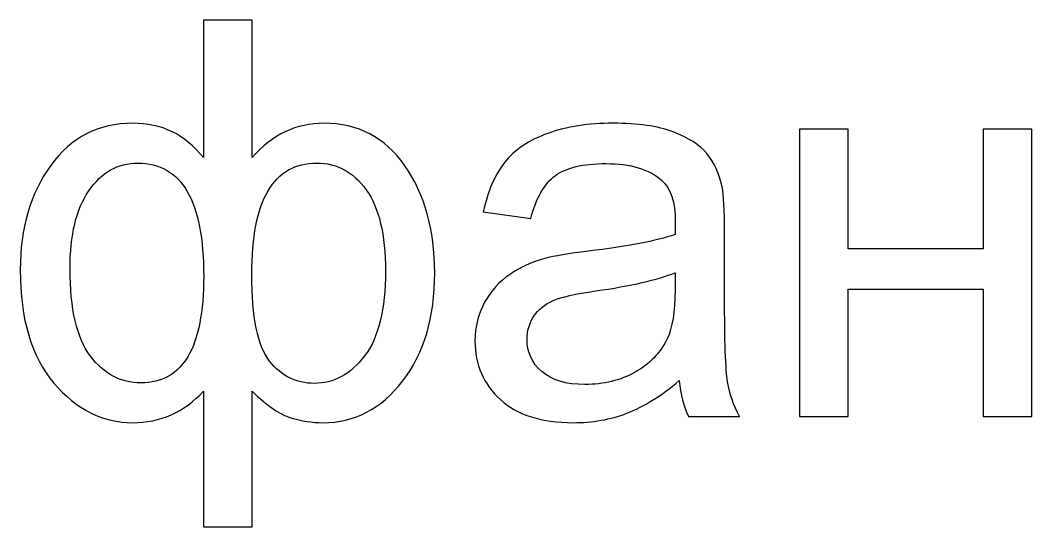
# Model space of a CAD drawing. Header units: millimetres. Extents: x -6423 to -1759, y 6 to 2012.
# Drawn here: x -2198.4 to -2064, y 1928.4 to 1995.7 of the extents above; entities that cross this region are included whole.
import ezdxf

# ---------------------------------------------------------------- set-up
doc = ezdxf.new("R2010")
doc.units = ezdxf.units.MM
doc.header["$MEASUREMENT"] = 0
doc.layers.add('layer 1', color=7, linetype='Continuous')

msp = doc.modelspace()

# ---------------------------------------------------------------- linework, layer by layer
at = {"layer": 'layer 1', "color": 177}
for points, knots in [([(-2174.102, 1995.699), (-2174.102, 1995.699), (-2167.6293, 1995.699), (-2167.6293, 1995.699), (-2167.6293, 1995.699), (-2167.6293, 1995.699), (-2167.6293, 1977.4578), (-2167.6293, 1977.4578), (-2167.6293, 1977.4578), (-2166.2931, 1978.9902), (-2164.8221, 1980.1302), (-2163.2162, 1980.8903), (-2163.2162, 1980.8903), (-2161.6225, 1981.6381), (-2159.894, 1982.0181), (-2158.0552, 1982.0181), (-2158.0552, 1982.0181), (-2153.5439, 1982.0181), (-2149.9644, 1980.1302), (-2147.3164, 1976.3668), (-2147.3164, 1976.3668), (-2144.6808, 1972.6033), (-2143.3568, 1967.8714), (-2143.3568, 1962.1588), (-2143.3568, 1962.1588), (-2143.3568, 1956.201), (-2144.7789, 1951.3955), (-2147.6229, 1947.7301), (-2147.6229, 1947.7301), (-2150.467, 1944.0647), (-2154.0098, 1942.2259), (-2158.2391, 1942.2259), (-2158.2391, 1942.2259), (-2159.6243, 1942.2259), (-2161.0341, 1942.4466), (-2162.4684, 1942.8756), (-2162.4684, 1942.8756), (-2163.9026, 1943.3047), (-2165.6189, 1944.4815), (-2167.6293, 1946.3939), (-2167.6293, 1946.3939), (-2167.6293, 1946.3939), (-2167.6293, 1928.398), (-2167.6293, 1928.398), (-2167.6293, 1928.398), (-2167.6293, 1928.398), (-2174.102, 1928.398), (-2174.102, 1928.398), (-2174.102, 1928.398), (-2174.102, 1928.398), (-2174.102, 1946.3939), (-2174.102, 1946.3939), (-2174.102, 1946.3939), (-2175.3892, 1945.0087), (-2176.8235, 1943.9667), (-2178.3926, 1943.2679), (-2178.3926, 1943.2679), (-2179.9617, 1942.5692), (-2181.6534, 1942.2259), (-2183.48, 1942.2259), (-2183.48, 1942.2259), (-2187.4764, 1942.2259), (-2190.9702, 1943.9789), (-2193.9613, 1947.4727), (-2193.9613, 1947.4727), (-2196.9525, 1950.9787), (-2198.448, 1955.9926), (-2198.448, 1962.5143), (-2198.448, 1962.5143), (-2198.448, 1968.043), (-2197.0996, 1972.6646), (-2194.3904, 1976.4035), (-2194.3904, 1976.4035), (-2191.6812, 1980.1425), (-2188.0525, 1982.0181), (-2183.48, 1982.0181), (-2183.48, 1982.0181), (-2181.5554, 1982.0181), (-2179.8269, 1981.6381), (-2178.27, 1980.8903), (-2178.27, 1980.8903), (-2176.7131, 1980.1302), (-2175.3279, 1978.9902), (-2174.102, 1977.4578), (-2174.102, 1977.4578), (-2174.102, 1977.4578), (-2174.102, 1995.699), (-2174.102, 1995.699)], [0, 0, 0, 0, 0.04347826, 0.04347826, 0.04347826, 0.04347826, 0.08695652, 0.08695652, 0.08695652, 0.08695652, 0.13043478, 0.13043478, 0.13043478, 0.13043478, 0.17391304, 0.17391304, 0.17391304, 0.17391304, 0.2173913, 0.2173913, 0.2173913, 0.2173913, 0.26086957, 0.26086957, 0.26086957, 0.26086957, 0.30434783, 0.30434783, 0.30434783, 0.30434783, 0.34782609, 0.34782609, 0.34782609, 0.34782609, 0.39130435, 0.39130435, 0.39130435, 0.39130435, 0.43478261, 0.43478261, 0.43478261, 0.43478261, 0.47826087, 0.47826087, 0.47826087, 0.47826087, 0.52173913, 0.52173913, 0.52173913, 0.52173913, 0.56521739, 0.56521739, 0.56521739, 0.56521739, 0.60869565, 0.60869565, 0.60869565, 0.60869565, 0.65217391, 0.65217391, 0.65217391, 0.65217391, 0.69565217, 0.69565217, 0.69565217, 0.69565217, 0.73913043, 0.73913043, 0.73913043, 0.73913043, 0.7826087, 0.7826087, 0.7826087, 0.7826087, 0.82608696, 0.82608696, 0.82608696, 0.82608696, 0.86956522, 0.86956522, 0.86956522, 0.86956522, 0.91304348, 0.91304348, 0.91304348, 0.91304348, 1, 1, 1, 1]), ([(-2110.8586, 1947.8159), (-2113.2614, 1945.7687), (-2115.5783, 1944.3344), (-2117.7971, 1943.4886), (-2117.7971, 1943.4886), (-2120.016, 1942.6427), (-2122.3942, 1942.2259), (-2124.944, 1942.2259), (-2124.944, 1942.2259), (-2129.1366, 1942.2259), (-2132.3606, 1943.2434), (-2134.6163, 1945.2906), (-2134.6163, 1945.2906), (-2136.8719, 1947.3256), (-2137.9997, 1949.9367), (-2137.9997, 1953.1118), (-2137.9997, 1953.1118), (-2137.9997, 1954.9751), (-2137.5706, 1956.6791), (-2136.7248, 1958.2237), (-2136.7248, 1958.2237), (-2135.8667, 1959.7683), (-2134.7511, 1960.9942), (-2133.3781, 1961.9259), (-2133.3781, 1961.9259), (-2131.9929, 1962.8575), (-2130.4483, 1963.5685), (-2128.7198, 1964.0466), (-2128.7198, 1964.0466), (-2127.4448, 1964.3776), (-2125.5202, 1964.6964), (-2122.9581, 1965.0151), (-2122.9581, 1965.0151), (-2117.7358, 1965.628), (-2113.8743, 1966.3758), (-2111.4103, 1967.2339), (-2111.4103, 1967.2339), (-2111.3858, 1968.1166), (-2111.3735, 1968.6805), (-2111.3735, 1968.9134), (-2111.3735, 1968.9134), (-2111.3735, 1971.5368), (-2111.9864, 1973.3879), (-2113.2123, 1974.4667), (-2113.2123, 1974.4667), (-2114.8673, 1975.9255), (-2117.3313, 1976.6487), (-2120.5921, 1976.6487), (-2120.5921, 1976.6487), (-2123.6446, 1976.6487), (-2125.9002, 1976.1093), (-2127.3468, 1975.0428), (-2127.3468, 1975.0428), (-2128.8056, 1973.9763), (-2129.8721, 1972.0884), (-2130.5708, 1969.367), (-2130.5708, 1969.367), (-2130.5708, 1969.367), (-2136.8964, 1970.2496), (-2136.8964, 1970.2496), (-2136.8964, 1970.2496), (-2136.3202, 1972.9588), (-2135.3763, 1975.1531), (-2134.0523, 1976.8203), (-2134.0523, 1976.8203), (-2132.7284, 1978.4875), (-2130.816, 1979.7625), (-2128.3152, 1980.6696), (-2128.3152, 1980.6696), (-2125.8267, 1981.5645), (-2122.9213, 1982.0181), (-2119.636, 1982.0181), (-2119.636, 1982.0181), (-2116.3751, 1982.0181), (-2113.7149, 1981.6381), (-2111.6677, 1980.8658), (-2111.6677, 1980.8658), (-2109.6328, 1980.0935), (-2108.1249, 1979.1373), (-2107.1687, 1977.9727), (-2107.1687, 1977.9727), (-2106.2125, 1976.8081), (-2105.5383, 1975.337), (-2105.146, 1973.5595), (-2105.146, 1973.5595), (-2104.9376, 1972.4562), (-2104.8273, 1970.4703), (-2104.8273, 1967.614), (-2104.8273, 1967.614), (-2104.8273, 1967.614), (-2104.8273, 1959.0328), (-2104.8273, 1959.0328), (-2104.8273, 1959.0328), (-2104.8273, 1953.0382), (-2104.6924, 1949.2502), (-2104.4227, 1947.6443), (-2104.4227, 1947.6443), (-2104.1653, 1946.0384), (-2103.6259, 1944.5061), (-2102.8414, 1943.035), (-2102.8414, 1943.035), (-2102.8414, 1943.035), (-2109.6082, 1943.035), (-2109.6082, 1943.035), (-2109.6082, 1943.035), (-2110.258, 1944.3957), (-2110.6748, 1945.9894), (-2110.8586, 1947.8159)], [0, 0, 0, 0, 0.03571429, 0.03571429, 0.03571429, 0.03571429, 0.07142857, 0.07142857, 0.07142857, 0.07142857, 0.10714286, 0.10714286, 0.10714286, 0.10714286, 0.14285714, 0.14285714, 0.14285714, 0.14285714, 0.17857143, 0.17857143, 0.17857143, 0.17857143, 0.21428571, 0.21428571, 0.21428571, 0.21428571, 0.25, 0.25, 0.25, 0.25, 0.28571429, 0.28571429, 0.28571429, 0.28571429, 0.32142857, 0.32142857, 0.32142857, 0.32142857, 0.35714286, 0.35714286, 0.35714286, 0.35714286, 0.39285714, 0.39285714, 0.39285714, 0.39285714, 0.42857143, 0.42857143, 0.42857143, 0.42857143, 0.46428571, 0.46428571, 0.46428571, 0.46428571, 0.5, 0.5, 0.5, 0.5, 0.53571429, 0.53571429, 0.53571429, 0.53571429, 0.57142857, 0.57142857, 0.57142857, 0.57142857, 0.60714286, 0.60714286, 0.60714286, 0.60714286, 0.64285714, 0.64285714, 0.64285714, 0.64285714, 0.67857143, 0.67857143, 0.67857143, 0.67857143, 0.71428571, 0.71428571, 0.71428571, 0.71428571, 0.75, 0.75, 0.75, 0.75, 0.78571429, 0.78571429, 0.78571429, 0.78571429, 0.82142857, 0.82142857, 0.82142857, 0.82142857, 0.85714286, 0.85714286, 0.85714286, 0.85714286, 0.89285714, 0.89285714, 0.89285714, 0.89285714, 0.92857143, 0.92857143, 0.92857143, 0.92857143, 1, 1, 1, 1]), ([(-2094.8854, 1981.209), (-2094.8854, 1981.209), (-2088.4127, 1981.209), (-2088.4127, 1981.209), (-2088.4127, 1981.209), (-2088.4127, 1981.209), (-2088.4127, 1965.3216), (-2088.4127, 1965.3216), (-2088.4127, 1965.3216), (-2088.4127, 1965.3216), (-2070.4658, 1965.3216), (-2070.4658, 1965.3216), (-2070.4658, 1965.3216), (-2070.4658, 1965.3216), (-2070.4658, 1981.209), (-2070.4658, 1981.209), (-2070.4658, 1981.209), (-2070.4658, 1981.209), (-2063.9931, 1981.209), (-2063.9931, 1981.209), (-2063.9931, 1981.209), (-2063.9931, 1981.209), (-2063.9931, 1943.035), (-2063.9931, 1943.035), (-2063.9931, 1943.035), (-2063.9931, 1943.035), (-2070.4658, 1943.035), (-2070.4658, 1943.035), (-2070.4658, 1943.035), (-2070.4658, 1943.035), (-2070.4658, 1959.9522), (-2070.4658, 1959.9522), (-2070.4658, 1959.9522), (-2070.4658, 1959.9522), (-2088.4127, 1959.9522), (-2088.4127, 1959.9522), (-2088.4127, 1959.9522), (-2088.4127, 1959.9522), (-2088.4127, 1943.035), (-2088.4127, 1943.035), (-2088.4127, 1943.035), (-2088.4127, 1943.035), (-2094.8854, 1943.035), (-2094.8854, 1943.035), (-2094.8854, 1943.035), (-2094.8854, 1943.035), (-2094.8854, 1981.209), (-2094.8854, 1981.209)], [0, 0, 0, 0, 0.07692308, 0.07692308, 0.07692308, 0.07692308, 0.15384615, 0.15384615, 0.15384615, 0.15384615, 0.23076923, 0.23076923, 0.23076923, 0.23076923, 0.30769231, 0.30769231, 0.30769231, 0.30769231, 0.38461538, 0.38461538, 0.38461538, 0.38461538, 0.46153846, 0.46153846, 0.46153846, 0.46153846, 0.53846154, 0.53846154, 0.53846154, 0.53846154, 0.61538462, 0.61538462, 0.61538462, 0.61538462, 0.69230769, 0.69230769, 0.69230769, 0.69230769, 0.76923077, 0.76923077, 0.76923077, 0.76923077, 0.84615385, 0.84615385, 0.84615385, 0.84615385, 1, 1, 1, 1]), ([(-2191.8283, 1962.6982), (-2191.8283, 1957.3165), (-2190.9211, 1953.4428), (-2189.1191, 1951.0768), (-2189.1191, 1951.0768), (-2187.317, 1948.7108), (-2185.0859, 1947.5217), (-2182.4135, 1947.5217), (-2182.4135, 1947.5217), (-2179.6185, 1947.5217), (-2177.5222, 1948.6986), (-2176.137, 1951.0523), (-2176.137, 1951.0523), (-2174.764, 1953.406), (-2174.0652, 1956.9488), (-2174.0652, 1961.6562), (-2174.0652, 1961.6562), (-2174.0652, 1966.6823), (-2174.7885, 1970.4458), (-2176.2473, 1972.9588), (-2176.2473, 1972.9588), (-2177.7061, 1975.4719), (-2179.9004, 1976.7223), (-2182.8425, 1976.7223), (-2182.8425, 1976.7223), (-2185.4905, 1976.7223), (-2187.648, 1975.4964), (-2189.3275, 1973.0446), (-2189.3275, 1973.0446), (-2190.9947, 1970.5929), (-2191.8283, 1967.1481), (-2191.8283, 1962.6982)], [0, 0, 0, 0, 0.11111111, 0.11111111, 0.11111111, 0.11111111, 0.22222222, 0.22222222, 0.22222222, 0.22222222, 0.33333333, 0.33333333, 0.33333333, 0.33333333, 0.44444444, 0.44444444, 0.44444444, 0.44444444, 0.55555556, 0.55555556, 0.55555556, 0.55555556, 0.66666667, 0.66666667, 0.66666667, 0.66666667, 0.77777778, 0.77777778, 0.77777778, 0.77777778, 1, 1, 1, 1]), ([(-2167.6661, 1961.9626), (-2167.6661, 1956.2255), (-2166.8815, 1952.3762), (-2165.3002, 1950.4026), (-2165.3002, 1950.4026), (-2163.731, 1948.4289), (-2161.7573, 1947.4482), (-2159.3914, 1947.4482), (-2159.3914, 1947.4482), (-2156.768, 1947.4482), (-2154.5246, 1948.6618), (-2152.6736, 1951.0891), (-2152.6736, 1951.0891), (-2150.8225, 1953.504), (-2149.9031, 1957.2798), (-2149.9031, 1962.3917), (-2149.9031, 1962.3917), (-2149.9031, 1967.2094), (-2150.7612, 1970.8135), (-2152.4652, 1973.1795), (-2152.4652, 1973.1795), (-2154.1691, 1975.5454), (-2156.3635, 1976.7223), (-2159.0359, 1976.7223), (-2159.0359, 1976.7223), (-2161.9045, 1976.7223), (-2164.0498, 1975.4964), (-2165.4963, 1973.0324), (-2165.4963, 1973.0324), (-2166.9428, 1970.5683), (-2167.6661, 1966.8784), (-2167.6661, 1961.9626)], [0, 0, 0, 0, 0.11111111, 0.11111111, 0.11111111, 0.11111111, 0.22222222, 0.22222222, 0.22222222, 0.22222222, 0.33333333, 0.33333333, 0.33333333, 0.33333333, 0.44444444, 0.44444444, 0.44444444, 0.44444444, 0.55555556, 0.55555556, 0.55555556, 0.55555556, 0.66666667, 0.66666667, 0.66666667, 0.66666667, 0.77777778, 0.77777778, 0.77777778, 0.77777778, 1, 1, 1, 1]), ([(-2111.3735, 1962.1588), (-2113.7272, 1961.2026), (-2117.2577, 1960.3935), (-2121.9651, 1959.7315), (-2121.9651, 1959.7315), (-2124.6376, 1959.3515), (-2126.5254, 1958.9224), (-2127.6287, 1958.4444), (-2127.6287, 1958.4444), (-2128.732, 1957.9663), (-2129.5779, 1957.2675), (-2130.1786, 1956.3604), (-2130.1786, 1956.3604), (-2130.7792, 1955.4409), (-2131.0857, 1954.4235), (-2131.0857, 1953.2956), (-2131.0857, 1953.2956), (-2131.0857, 1951.5917), (-2130.436, 1950.1574), (-2129.1243, 1949.0173), (-2129.1243, 1949.0173), (-2127.8126, 1947.8772), (-2125.9002, 1947.3011), (-2123.3872, 1947.3011), (-2123.3872, 1947.3011), (-2120.8986, 1947.3011), (-2118.6798, 1947.8405), (-2116.7306, 1948.9315), (-2116.7306, 1948.9315), (-2114.7937, 1950.0103), (-2113.3594, 1951.4936), (-2112.4523, 1953.3692), (-2112.4523, 1953.3692), (-2111.7535, 1954.828), (-2111.4103, 1956.9733), (-2111.4103, 1959.8051), (-2111.4103, 1959.8051), (-2111.4103, 1959.8051), (-2111.3735, 1962.1588), (-2111.3735, 1962.1588)], [0, 0, 0, 0, 0.09090909, 0.09090909, 0.09090909, 0.09090909, 0.18181818, 0.18181818, 0.18181818, 0.18181818, 0.27272727, 0.27272727, 0.27272727, 0.27272727, 0.36363636, 0.36363636, 0.36363636, 0.36363636, 0.45454545, 0.45454545, 0.45454545, 0.45454545, 0.54545455, 0.54545455, 0.54545455, 0.54545455, 0.63636364, 0.63636364, 0.63636364, 0.63636364, 0.72727273, 0.72727273, 0.72727273, 0.72727273, 0.81818182, 0.81818182, 0.81818182, 0.81818182, 1, 1, 1, 1])]:
    msp.add_open_spline(points, degree=3, knots=knots, dxfattribs=at)
at = {"layer": 'layer 1', "color": 177, "lineweight": 9}
for points, knots in [([(-2174.102, 1995.699), (-2174.102, 1995.699), (-2167.6293, 1995.699), (-2167.6293, 1995.699), (-2167.6293, 1995.699), (-2167.6293, 1995.699), (-2167.6293, 1977.4578), (-2167.6293, 1977.4578), (-2167.6293, 1977.4578), (-2166.2931, 1978.9902), (-2164.8221, 1980.1302), (-2163.2162, 1980.8903), (-2163.2162, 1980.8903), (-2161.6225, 1981.6381), (-2159.894, 1982.0181), (-2158.0552, 1982.0181), (-2158.0552, 1982.0181), (-2153.5439, 1982.0181), (-2149.9644, 1980.1302), (-2147.3164, 1976.3668), (-2147.3164, 1976.3668), (-2144.6808, 1972.6033), (-2143.3568, 1967.8714), (-2143.3568, 1962.1588), (-2143.3568, 1962.1588), (-2143.3568, 1956.201), (-2144.7789, 1951.3955), (-2147.6229, 1947.7301), (-2147.6229, 1947.7301), (-2150.467, 1944.0647), (-2154.0098, 1942.2259), (-2158.2391, 1942.2259), (-2158.2391, 1942.2259), (-2159.6243, 1942.2259), (-2161.0341, 1942.4466), (-2162.4684, 1942.8756), (-2162.4684, 1942.8756), (-2163.9026, 1943.3047), (-2165.6189, 1944.4815), (-2167.6293, 1946.3939), (-2167.6293, 1946.3939), (-2167.6293, 1946.3939), (-2167.6293, 1928.398), (-2167.6293, 1928.398), (-2167.6293, 1928.398), (-2167.6293, 1928.398), (-2174.102, 1928.398), (-2174.102, 1928.398), (-2174.102, 1928.398), (-2174.102, 1928.398), (-2174.102, 1946.3939), (-2174.102, 1946.3939), (-2174.102, 1946.3939), (-2175.3892, 1945.0087), (-2176.8235, 1943.9667), (-2178.3926, 1943.2679), (-2178.3926, 1943.2679), (-2179.9617, 1942.5692), (-2181.6534, 1942.2259), (-2183.48, 1942.2259), (-2183.48, 1942.2259), (-2187.4764, 1942.2259), (-2190.9702, 1943.9789), (-2193.9613, 1947.4727), (-2193.9613, 1947.4727), (-2196.9525, 1950.9787), (-2198.448, 1955.9926), (-2198.448, 1962.5143), (-2198.448, 1962.5143), (-2198.448, 1968.043), (-2197.0996, 1972.6646), (-2194.3904, 1976.4035), (-2194.3904, 1976.4035), (-2191.6812, 1980.1425), (-2188.0525, 1982.0181), (-2183.48, 1982.0181), (-2183.48, 1982.0181), (-2181.5554, 1982.0181), (-2179.8269, 1981.6381), (-2178.27, 1980.8903), (-2178.27, 1980.8903), (-2176.7131, 1980.1302), (-2175.3279, 1978.9902), (-2174.102, 1977.4578), (-2174.102, 1977.4578), (-2174.102, 1977.4578), (-2174.102, 1995.699), (-2174.102, 1995.699)], [0, 0, 0, 0, 0.04347826, 0.04347826, 0.04347826, 0.04347826, 0.08695652, 0.08695652, 0.08695652, 0.08695652, 0.13043478, 0.13043478, 0.13043478, 0.13043478, 0.17391304, 0.17391304, 0.17391304, 0.17391304, 0.2173913, 0.2173913, 0.2173913, 0.2173913, 0.26086957, 0.26086957, 0.26086957, 0.26086957, 0.30434783, 0.30434783, 0.30434783, 0.30434783, 0.34782609, 0.34782609, 0.34782609, 0.34782609, 0.39130435, 0.39130435, 0.39130435, 0.39130435, 0.43478261, 0.43478261, 0.43478261, 0.43478261, 0.47826087, 0.47826087, 0.47826087, 0.47826087, 0.52173913, 0.52173913, 0.52173913, 0.52173913, 0.56521739, 0.56521739, 0.56521739, 0.56521739, 0.60869565, 0.60869565, 0.60869565, 0.60869565, 0.65217391, 0.65217391, 0.65217391, 0.65217391, 0.69565217, 0.69565217, 0.69565217, 0.69565217, 0.73913043, 0.73913043, 0.73913043, 0.73913043, 0.7826087, 0.7826087, 0.7826087, 0.7826087, 0.82608696, 0.82608696, 0.82608696, 0.82608696, 0.86956522, 0.86956522, 0.86956522, 0.86956522, 0.91304348, 0.91304348, 0.91304348, 0.91304348, 1, 1, 1, 1]), ([(-2110.8586, 1947.8159), (-2113.2614, 1945.7687), (-2115.5783, 1944.3344), (-2117.7971, 1943.4886), (-2117.7971, 1943.4886), (-2120.016, 1942.6427), (-2122.3942, 1942.2259), (-2124.944, 1942.2259), (-2124.944, 1942.2259), (-2129.1366, 1942.2259), (-2132.3606, 1943.2434), (-2134.6163, 1945.2906), (-2134.6163, 1945.2906), (-2136.8719, 1947.3256), (-2137.9997, 1949.9367), (-2137.9997, 1953.1118), (-2137.9997, 1953.1118), (-2137.9997, 1954.9751), (-2137.5706, 1956.6791), (-2136.7248, 1958.2237), (-2136.7248, 1958.2237), (-2135.8667, 1959.7683), (-2134.7511, 1960.9942), (-2133.3781, 1961.9259), (-2133.3781, 1961.9259), (-2131.9929, 1962.8575), (-2130.4483, 1963.5685), (-2128.7198, 1964.0466), (-2128.7198, 1964.0466), (-2127.4448, 1964.3776), (-2125.5202, 1964.6964), (-2122.9581, 1965.0151), (-2122.9581, 1965.0151), (-2117.7358, 1965.628), (-2113.8743, 1966.3758), (-2111.4103, 1967.2339), (-2111.4103, 1967.2339), (-2111.3858, 1968.1166), (-2111.3735, 1968.6805), (-2111.3735, 1968.9134), (-2111.3735, 1968.9134), (-2111.3735, 1971.5368), (-2111.9864, 1973.3879), (-2113.2123, 1974.4667), (-2113.2123, 1974.4667), (-2114.8673, 1975.9255), (-2117.3313, 1976.6487), (-2120.5921, 1976.6487), (-2120.5921, 1976.6487), (-2123.6446, 1976.6487), (-2125.9002, 1976.1093), (-2127.3468, 1975.0428), (-2127.3468, 1975.0428), (-2128.8056, 1973.9763), (-2129.8721, 1972.0884), (-2130.5708, 1969.367), (-2130.5708, 1969.367), (-2130.5708, 1969.367), (-2136.8964, 1970.2496), (-2136.8964, 1970.2496), (-2136.8964, 1970.2496), (-2136.3202, 1972.9588), (-2135.3763, 1975.1531), (-2134.0523, 1976.8203), (-2134.0523, 1976.8203), (-2132.7284, 1978.4875), (-2130.816, 1979.7625), (-2128.3152, 1980.6696), (-2128.3152, 1980.6696), (-2125.8267, 1981.5645), (-2122.9213, 1982.0181), (-2119.636, 1982.0181), (-2119.636, 1982.0181), (-2116.3751, 1982.0181), (-2113.7149, 1981.6381), (-2111.6677, 1980.8658), (-2111.6677, 1980.8658), (-2109.6328, 1980.0935), (-2108.1249, 1979.1373), (-2107.1687, 1977.9727), (-2107.1687, 1977.9727), (-2106.2125, 1976.8081), (-2105.5383, 1975.337), (-2105.146, 1973.5595), (-2105.146, 1973.5595), (-2104.9376, 1972.4562), (-2104.8273, 1970.4703), (-2104.8273, 1967.614), (-2104.8273, 1967.614), (-2104.8273, 1967.614), (-2104.8273, 1959.0328), (-2104.8273, 1959.0328), (-2104.8273, 1959.0328), (-2104.8273, 1953.0382), (-2104.6924, 1949.2502), (-2104.4227, 1947.6443), (-2104.4227, 1947.6443), (-2104.1653, 1946.0384), (-2103.6259, 1944.5061), (-2102.8414, 1943.035), (-2102.8414, 1943.035), (-2102.8414, 1943.035), (-2109.6082, 1943.035), (-2109.6082, 1943.035), (-2109.6082, 1943.035), (-2110.258, 1944.3957), (-2110.6748, 1945.9894), (-2110.8586, 1947.8159)], [0, 0, 0, 0, 0.03571429, 0.03571429, 0.03571429, 0.03571429, 0.07142857, 0.07142857, 0.07142857, 0.07142857, 0.10714286, 0.10714286, 0.10714286, 0.10714286, 0.14285714, 0.14285714, 0.14285714, 0.14285714, 0.17857143, 0.17857143, 0.17857143, 0.17857143, 0.21428571, 0.21428571, 0.21428571, 0.21428571, 0.25, 0.25, 0.25, 0.25, 0.28571429, 0.28571429, 0.28571429, 0.28571429, 0.32142857, 0.32142857, 0.32142857, 0.32142857, 0.35714286, 0.35714286, 0.35714286, 0.35714286, 0.39285714, 0.39285714, 0.39285714, 0.39285714, 0.42857143, 0.42857143, 0.42857143, 0.42857143, 0.46428571, 0.46428571, 0.46428571, 0.46428571, 0.5, 0.5, 0.5, 0.5, 0.53571429, 0.53571429, 0.53571429, 0.53571429, 0.57142857, 0.57142857, 0.57142857, 0.57142857, 0.60714286, 0.60714286, 0.60714286, 0.60714286, 0.64285714, 0.64285714, 0.64285714, 0.64285714, 0.67857143, 0.67857143, 0.67857143, 0.67857143, 0.71428571, 0.71428571, 0.71428571, 0.71428571, 0.75, 0.75, 0.75, 0.75, 0.78571429, 0.78571429, 0.78571429, 0.78571429, 0.82142857, 0.82142857, 0.82142857, 0.82142857, 0.85714286, 0.85714286, 0.85714286, 0.85714286, 0.89285714, 0.89285714, 0.89285714, 0.89285714, 0.92857143, 0.92857143, 0.92857143, 0.92857143, 1, 1, 1, 1]), ([(-2094.8854, 1981.209), (-2094.8854, 1981.209), (-2088.4127, 1981.209), (-2088.4127, 1981.209), (-2088.4127, 1981.209), (-2088.4127, 1981.209), (-2088.4127, 1965.3216), (-2088.4127, 1965.3216), (-2088.4127, 1965.3216), (-2088.4127, 1965.3216), (-2070.4658, 1965.3216), (-2070.4658, 1965.3216), (-2070.4658, 1965.3216), (-2070.4658, 1965.3216), (-2070.4658, 1981.209), (-2070.4658, 1981.209), (-2070.4658, 1981.209), (-2070.4658, 1981.209), (-2063.9931, 1981.209), (-2063.9931, 1981.209), (-2063.9931, 1981.209), (-2063.9931, 1981.209), (-2063.9931, 1943.035), (-2063.9931, 1943.035), (-2063.9931, 1943.035), (-2063.9931, 1943.035), (-2070.4658, 1943.035), (-2070.4658, 1943.035), (-2070.4658, 1943.035), (-2070.4658, 1943.035), (-2070.4658, 1959.9522), (-2070.4658, 1959.9522), (-2070.4658, 1959.9522), (-2070.4658, 1959.9522), (-2088.4127, 1959.9522), (-2088.4127, 1959.9522), (-2088.4127, 1959.9522), (-2088.4127, 1959.9522), (-2088.4127, 1943.035), (-2088.4127, 1943.035), (-2088.4127, 1943.035), (-2088.4127, 1943.035), (-2094.8854, 1943.035), (-2094.8854, 1943.035), (-2094.8854, 1943.035), (-2094.8854, 1943.035), (-2094.8854, 1981.209), (-2094.8854, 1981.209)], [0, 0, 0, 0, 0.07692308, 0.07692308, 0.07692308, 0.07692308, 0.15384615, 0.15384615, 0.15384615, 0.15384615, 0.23076923, 0.23076923, 0.23076923, 0.23076923, 0.30769231, 0.30769231, 0.30769231, 0.30769231, 0.38461538, 0.38461538, 0.38461538, 0.38461538, 0.46153846, 0.46153846, 0.46153846, 0.46153846, 0.53846154, 0.53846154, 0.53846154, 0.53846154, 0.61538462, 0.61538462, 0.61538462, 0.61538462, 0.69230769, 0.69230769, 0.69230769, 0.69230769, 0.76923077, 0.76923077, 0.76923077, 0.76923077, 0.84615385, 0.84615385, 0.84615385, 0.84615385, 1, 1, 1, 1]), ([(-2191.8283, 1962.6982), (-2191.8283, 1957.3165), (-2190.9211, 1953.4428), (-2189.1191, 1951.0768), (-2189.1191, 1951.0768), (-2187.317, 1948.7108), (-2185.0859, 1947.5217), (-2182.4135, 1947.5217), (-2182.4135, 1947.5217), (-2179.6185, 1947.5217), (-2177.5222, 1948.6986), (-2176.137, 1951.0523), (-2176.137, 1951.0523), (-2174.764, 1953.406), (-2174.0652, 1956.9488), (-2174.0652, 1961.6562), (-2174.0652, 1961.6562), (-2174.0652, 1966.6823), (-2174.7885, 1970.4458), (-2176.2473, 1972.9588), (-2176.2473, 1972.9588), (-2177.7061, 1975.4719), (-2179.9004, 1976.7223), (-2182.8425, 1976.7223), (-2182.8425, 1976.7223), (-2185.4905, 1976.7223), (-2187.648, 1975.4964), (-2189.3275, 1973.0446), (-2189.3275, 1973.0446), (-2190.9947, 1970.5929), (-2191.8283, 1967.1481), (-2191.8283, 1962.6982)], [0, 0, 0, 0, 0.11111111, 0.11111111, 0.11111111, 0.11111111, 0.22222222, 0.22222222, 0.22222222, 0.22222222, 0.33333333, 0.33333333, 0.33333333, 0.33333333, 0.44444444, 0.44444444, 0.44444444, 0.44444444, 0.55555556, 0.55555556, 0.55555556, 0.55555556, 0.66666667, 0.66666667, 0.66666667, 0.66666667, 0.77777778, 0.77777778, 0.77777778, 0.77777778, 1, 1, 1, 1]), ([(-2167.6661, 1961.9626), (-2167.6661, 1956.2255), (-2166.8815, 1952.3762), (-2165.3002, 1950.4026), (-2165.3002, 1950.4026), (-2163.731, 1948.4289), (-2161.7573, 1947.4482), (-2159.3914, 1947.4482), (-2159.3914, 1947.4482), (-2156.768, 1947.4482), (-2154.5246, 1948.6618), (-2152.6736, 1951.0891), (-2152.6736, 1951.0891), (-2150.8225, 1953.504), (-2149.9031, 1957.2798), (-2149.9031, 1962.3917), (-2149.9031, 1962.3917), (-2149.9031, 1967.2094), (-2150.7612, 1970.8135), (-2152.4652, 1973.1795), (-2152.4652, 1973.1795), (-2154.1691, 1975.5454), (-2156.3635, 1976.7223), (-2159.0359, 1976.7223), (-2159.0359, 1976.7223), (-2161.9045, 1976.7223), (-2164.0498, 1975.4964), (-2165.4963, 1973.0324), (-2165.4963, 1973.0324), (-2166.9428, 1970.5683), (-2167.6661, 1966.8784), (-2167.6661, 1961.9626)], [0, 0, 0, 0, 0.11111111, 0.11111111, 0.11111111, 0.11111111, 0.22222222, 0.22222222, 0.22222222, 0.22222222, 0.33333333, 0.33333333, 0.33333333, 0.33333333, 0.44444444, 0.44444444, 0.44444444, 0.44444444, 0.55555556, 0.55555556, 0.55555556, 0.55555556, 0.66666667, 0.66666667, 0.66666667, 0.66666667, 0.77777778, 0.77777778, 0.77777778, 0.77777778, 1, 1, 1, 1]), ([(-2111.3735, 1962.1588), (-2113.7272, 1961.2026), (-2117.2577, 1960.3935), (-2121.9651, 1959.7315), (-2121.9651, 1959.7315), (-2124.6376, 1959.3515), (-2126.5254, 1958.9224), (-2127.6287, 1958.4444), (-2127.6287, 1958.4444), (-2128.732, 1957.9663), (-2129.5779, 1957.2675), (-2130.1786, 1956.3604), (-2130.1786, 1956.3604), (-2130.7792, 1955.4409), (-2131.0857, 1954.4235), (-2131.0857, 1953.2956), (-2131.0857, 1953.2956), (-2131.0857, 1951.5917), (-2130.436, 1950.1574), (-2129.1243, 1949.0173), (-2129.1243, 1949.0173), (-2127.8126, 1947.8772), (-2125.9002, 1947.3011), (-2123.3872, 1947.3011), (-2123.3872, 1947.3011), (-2120.8986, 1947.3011), (-2118.6798, 1947.8405), (-2116.7306, 1948.9315), (-2116.7306, 1948.9315), (-2114.7937, 1950.0103), (-2113.3594, 1951.4936), (-2112.4523, 1953.3692), (-2112.4523, 1953.3692), (-2111.7535, 1954.828), (-2111.4103, 1956.9733), (-2111.4103, 1959.8051), (-2111.4103, 1959.8051), (-2111.4103, 1959.8051), (-2111.3735, 1962.1588), (-2111.3735, 1962.1588)], [0, 0, 0, 0, 0.09090909, 0.09090909, 0.09090909, 0.09090909, 0.18181818, 0.18181818, 0.18181818, 0.18181818, 0.27272727, 0.27272727, 0.27272727, 0.27272727, 0.36363636, 0.36363636, 0.36363636, 0.36363636, 0.45454545, 0.45454545, 0.45454545, 0.45454545, 0.54545455, 0.54545455, 0.54545455, 0.54545455, 0.63636364, 0.63636364, 0.63636364, 0.63636364, 0.72727273, 0.72727273, 0.72727273, 0.72727273, 0.81818182, 0.81818182, 0.81818182, 0.81818182, 1, 1, 1, 1])]:
    msp.add_open_spline(points, degree=3, knots=knots, dxfattribs=at)

doc.saveas('drawing.dxf')
